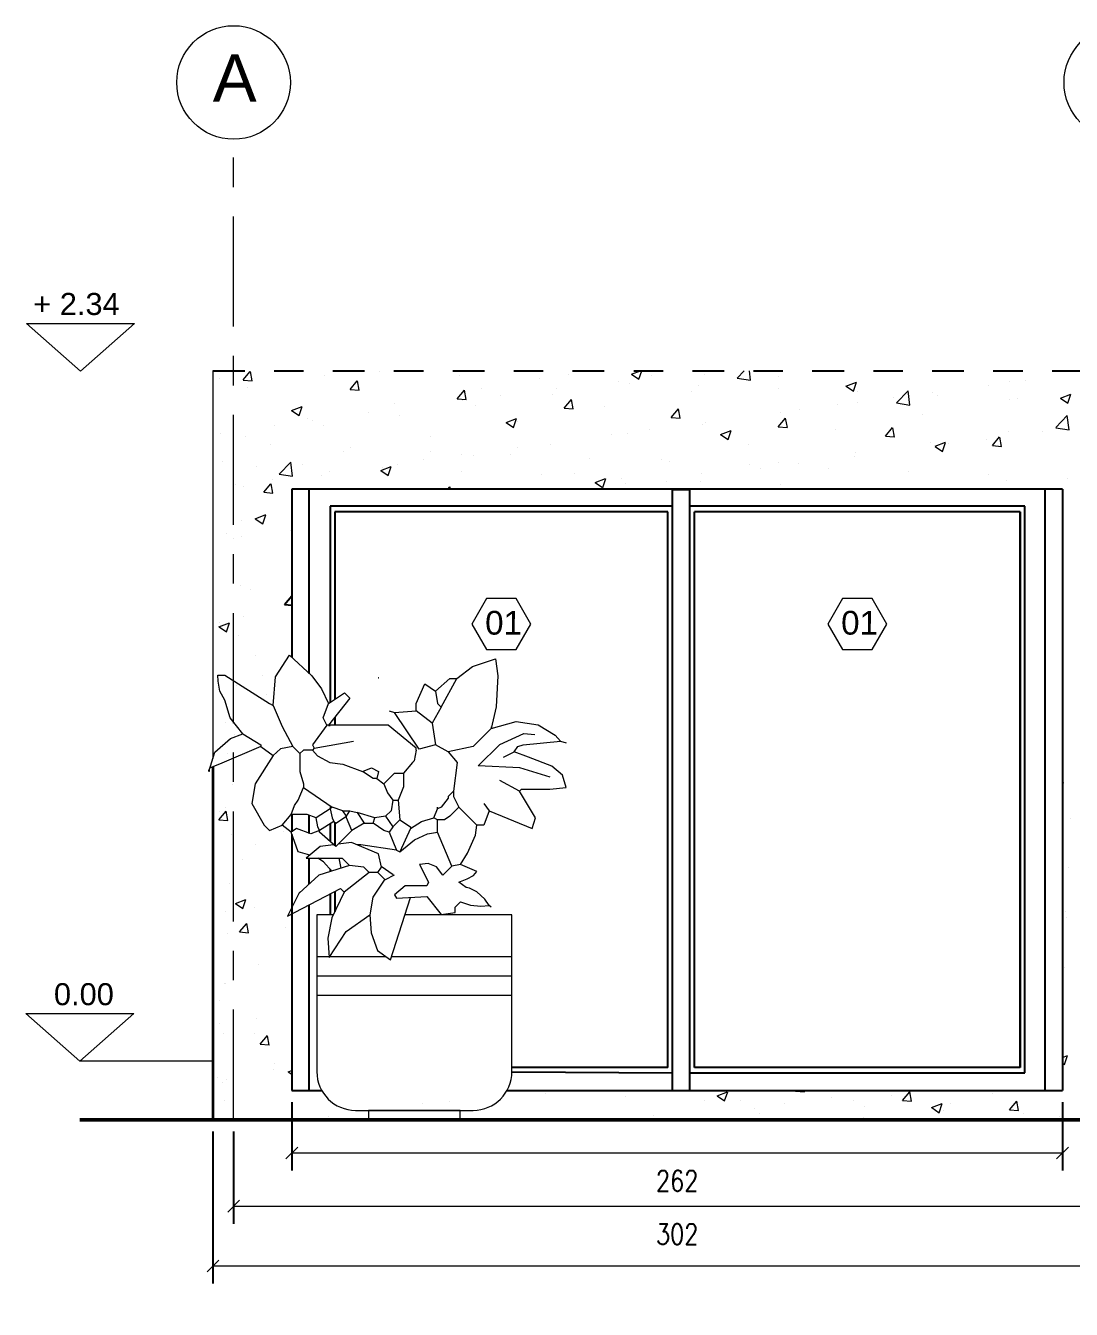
# Model space of a CAD drawing. Header units: inches. Extents: x -1721 to -596, y -6348 to -3031.
# Drawn here: x -806.337 to -802.778, y -3139.86 to -3135.49 of the extents above; entities that cross this region are included whole.
import ezdxf

# ---------------------------------------------------------------- set-up
doc = ezdxf.new("R2010")
doc.units = ezdxf.units.IN
doc.header["$MEASUREMENT"] = 0
for name, pattern in [('$0$ACAD_ISO10W100', [18, 12, -3, 0, -3]), ('$0$CENTERX2', [4, 2.5, -0.5, 0.5, -0.5]), ('$0$CENTRO2', [1.125, 0.75, -0.125, 0.125, -0.125]), ('$0$HIDDEN', [0.375, 0.25, -0.125])]:
    doc.linetypes.add(name, pattern=pattern)
for name, color, linetype, lineweight in [('$0$A-ANNO-SYMB', 3, 'Continuous', 18), ('$0$A-ANNO-TEXT', 3, 'Continuous', 18), ('$0$A-ELEV-MBE1', 1, 'Continuous', 35), ('$0$A-ELEV-PATT', 8, 'Continuous', 18), ('$0$AA - pareti sezionate', 236, 'Continuous', 50), ('$0$AA - serramenti e porte', 4, 'Continuous', 25), ('$0$AA pareti non sezionate', 2, 'Continuous', 25), ('$0$AA- arredo', 8, 'Continuous', 18), ('$0$PROIEZIONI', 145, 'Continuous', 13), ('$0$SIMBOLI FINESTRE', 3, 'Continuous', 13), ('$1$AA - linee quote', 3, 'Continuous', 13), ('$2$A-SECT-PATT', 8, 'Continuous', 18)]:
    doc.layers.add(name, color=color, linetype=linetype, lineweight=lineweight)
doc.layers.add('$0$VEGETAZIONE', color=94, linetype='Continuous')
doc.styles.add('$0$ARIAL', font='Arial.ttf')
doc.styles.add('$0$E-ARIAL', font='Arial.ttf')
doc.styles.add('$4$E-ROMANS', font='romans.shx', dxfattribs={"width": 0.8})
doc.dimstyles.new('$0$E-0100_TICK_12', dxfattribs={"dimscale": 0.001, "dimtxt": 70, "dimasz": 40, "dimexe": 60, "dimexo": 40, "dimgap": 60, "dimtad": 4, "dimdec": 0, "dimlfac": 100, "dimzin": 0, "dimdsep": 46, "dimtxsty": '$4$E-ROMANS', "dimblk": 'OBLIQUE', "dimblk1": 'OBLIQUE', "dimblk2": 'OBLIQUE', "dimcen": 60, "dimclrd": 256, "dimclre": 256, "dimclrt": 256, "dimadec": 0, "dimazin": 0, "dimtfac": 1, "dimtdec": 0, "dimtmove": 1, "dimatfit": 3, "dimldrblk": '$0$_Open90', "dimfxl": 1, "dimtfill": 1, "dimtolj": 1, "dimtzin": 0, "dimlwd": -1, "dimarcsym": 0})

# ---------------------------------------------------------------- blocks, each defined once
blk = doc.blocks.new('_Oblique')
at = {"color": 0, "linetype": 'ByBlock', "lineweight": -2}
blk.add_line((-0.5, -0.5), (0.5, 0.5), dxfattribs=at)
blk = doc.blocks.new('*D1084')
at = {"layer": '$1$AA - linee quote', "linetype": 'Continuous', "lineweight": -2, "transparency": 16777216}
for p, q in [((-805.6994, -3139.2545), (-805.6994, -3139.772)), ((-796.6294, -3139.2545), (-796.6294, -3139.772))]:
    blk.add_line(p, q, dxfattribs=at)
at = {"layer": '$1$AA - linee quote', "transparency": 16777216}
blk.add_line((-805.6994, -3139.712), (-796.6294, -3139.712), dxfattribs=at)
at = {"layer": 'DEFPOINTS', "color": 0, "linetype": 'Continuous', "transparency": 16777216}
for p in [(-805.6994, -3139.2145), (-796.6294, -3139.2145), (-796.6294, -3139.712)]:
    blk.add_point(p, dxfattribs=at)
at = {"layer": '$1$AA - linee quote', "linetype": 'Continuous', "transparency": 16777216, "xscale": 0.04, "yscale": 0.04, "zscale": 0.04, "rotation": 180}
blk.add_blockref('_Oblique', (-805.6994, -3139.712), dxfattribs=at)
at = {"layer": '$1$AA - linee quote', "linetype": 'Continuous', "transparency": 16777216, "xscale": 0.04, "yscale": 0.04, "zscale": 0.04}
blk.add_blockref('_Oblique', (-796.6294, -3139.712), dxfattribs=at)
at = {"layer": '$1$AA - linee quote', "linetype": 'Continuous', "transparency": 16777216, "insert": (-801.1644, -3139.807), "char_height": 0.07, "attachment_point": 5, "style": '$4$E-ROMANS', "bg_fill": 3, "box_fill_scale": 1.25, "bg_fill_color": 256, "bg_fill_true_color": 13158600, "bg_fill_transparency": 0}
blk.add_mtext('\\A1;907', dxfattribs=at)
blk = doc.blocks.new('$0$_Open90')
at = {"color": 0, "linetype": 'ByBlock', "lineweight": -2}
for p, q in [((-19.69, 19.69), (0, 0)), ((0, 0), (-39.37, 0)), ((0, 0), (-19.69, -19.69))]:
    blk.add_line(p, q, dxfattribs=at)
blk = doc.blocks.new('*D1100')
at = {"layer": '$1$AA - linee quote', "linetype": 'Continuous', "lineweight": -2, "transparency": 16777216}
for p, q in [((-805.431, -3139.1545), (-805.431, -3139.3873)), ((-802.8078, -3139.1545), (-802.8078, -3139.3873))]:
    blk.add_line(p, q, dxfattribs=at)
at = {"layer": '$1$AA - linee quote', "transparency": 16777216}
blk.add_line((-805.431, -3139.3273), (-802.8078, -3139.3273), dxfattribs=at)
at = {"layer": 'DEFPOINTS', "color": 0, "linetype": 'Continuous', "transparency": 16777216}
for p in [(-805.431, -3139.1145), (-802.8078, -3139.1145), (-802.8078, -3139.3273)]:
    blk.add_point(p, dxfattribs=at)
at = {"layer": '$1$AA - linee quote', "linetype": 'Continuous', "transparency": 16777216, "xscale": 0.04, "yscale": 0.04, "zscale": 0.04, "rotation": 180}
blk.add_blockref('_Oblique', (-805.431, -3139.3273), dxfattribs=at)
at = {"layer": '$1$AA - linee quote', "linetype": 'Continuous', "transparency": 16777216, "xscale": 0.04, "yscale": 0.04, "zscale": 0.04}
blk.add_blockref('_Oblique', (-802.8078, -3139.3273), dxfattribs=at)
at = {"layer": '$1$AA - linee quote', "linetype": 'Continuous', "transparency": 16777216, "insert": (-804.1194, -3139.4223), "char_height": 0.07, "attachment_point": 5, "style": '$4$E-ROMANS', "bg_fill": 3, "box_fill_scale": 1.25, "bg_fill_color": 256, "bg_fill_true_color": 13158600, "bg_fill_transparency": 0}
blk.add_mtext('\\A1;262', dxfattribs=at)
blk = doc.blocks.new('*D1101')
at = {"layer": '$1$AA - linee quote', "linetype": 'Continuous', "lineweight": -2, "transparency": 16777216}
for p, q in [((-805.6294, -3139.2545), (-805.6294, -3139.5685)), ((-802.6094, -3139.2545), (-802.6094, -3139.5685))]:
    blk.add_line(p, q, dxfattribs=at)
at = {"layer": '$1$AA - linee quote', "transparency": 16777216}
blk.add_line((-805.6294, -3139.5085), (-802.6094, -3139.5085), dxfattribs=at)
at = {"layer": 'DEFPOINTS', "color": 0, "linetype": 'Continuous', "transparency": 16777216}
for p in [(-805.6294, -3139.2145), (-802.6094, -3139.2145), (-802.6094, -3139.5085)]:
    blk.add_point(p, dxfattribs=at)
at = {"layer": '$1$AA - linee quote', "linetype": 'Continuous', "transparency": 16777216, "xscale": 0.04, "yscale": 0.04, "zscale": 0.04, "rotation": 180}
blk.add_blockref('_Oblique', (-805.6294, -3139.5085), dxfattribs=at)
at = {"layer": '$1$AA - linee quote', "linetype": 'Continuous', "transparency": 16777216, "xscale": 0.04, "yscale": 0.04, "zscale": 0.04}
blk.add_blockref('_Oblique', (-802.6094, -3139.5085), dxfattribs=at)
at = {"layer": '$1$AA - linee quote', "linetype": 'Continuous', "transparency": 16777216, "insert": (-804.1194, -3139.6035), "char_height": 0.07, "attachment_point": 5, "style": '$4$E-ROMANS', "bg_fill": 3, "box_fill_scale": 1.25, "bg_fill_color": 256, "bg_fill_true_color": 13158600, "bg_fill_transparency": 0}
blk.add_mtext('\\A1;302', dxfattribs=at)

msp = doc.modelspace()

# ---------------------------------------------------------------- linework, layer by layer
at = {"layer": '$0$A-ANNO-SYMB'}
for p, q in [((-806.1502, -3136.6658), (-806.3342, -3136.5035)), ((-806.3342, -3136.5035), (-805.9662, -3136.5035)), ((-805.9662, -3136.5035), (-806.1502, -3136.6658)), ((-806.153, -3139.0151), (-806.337, -3138.8528)), ((-806.337, -3138.8528), (-805.969, -3138.8528)), ((-805.969, -3138.8528), (-806.153, -3139.0151)), ((-805.6994, -3139.0151), (-806.153, -3139.0151)), ((-806.153, -3139.0151), (-806.153, -3139.0151)), ((-805.6994, -3139.0151), (-805.6994, -3139.0151))]:
    msp.add_line(p, q, dxfattribs=at)
at = {"layer": '$0$A-ELEV-MBE1'}
for p, q in [((-804.135, -3137.0674), (-804.0763, -3137.0674)), ((-805.6994, -3138.0125), (-805.6994, -3139.2145))]:
    msp.add_line(p, q, dxfattribs=at)
at = {"layer": '$0$A-ELEV-PATT', "linetype": 'Continuous'}
for p, q in [((-805.5971, -3136.6963), (-805.5726, -3136.6672)), ((-805.5662, -3136.6991), (-805.5721, -3136.6673)), ((-805.3183, -3136.6827), (-805.3183, -3136.6827)), ((-805.1319, -3136.668), (-805.1319, -3136.668)), ((-804.8607, -3136.6794), (-804.8607, -3136.6794)), ((-804.489, -3136.676), (-804.489, -3136.676)), ((-804.2749, -3136.6768), (-804.2446, -3136.6652)), ((-804.2748, -3136.677), (-804.2495, -3136.694)), ((-804.2494, -3136.694), (-804.2398, -3136.6652)), ((-804.2083, -3136.6818), (-804.2083, -3136.6818)), ((-804.0258, -3136.6771), (-804.0258, -3136.6771)), ((-803.9153, -3136.6902), (-803.8912, -3136.6652)), ((-803.8701, -3136.6974), (-803.8738, -3136.6652)), ((-805.6763, -3136.6923), (-805.6763, -3136.6923)), ((-805.597, -3136.6964), (-805.5666, -3136.699)), ((-805.5821, -3136.7207), (-805.5821, -3136.7207)), ((-805.2327, -3136.7282), (-805.2082, -3136.699)), ((-805.2018, -3136.731), (-805.2077, -3136.6992)), ((-804.7853, -3136.7269), (-804.7853, -3136.7269)), ((-804.5895, -3136.6909), (-804.5895, -3136.6909)), ((-804.5291, -3136.7241), (-804.5291, -3136.7241)), ((-804.3183, -3136.7023), (-804.3183, -3136.7023)), ((-804.2824, -3136.7096), (-804.2824, -3136.7096)), ((-804.0471, -3136.7138), (-804.0471, -3136.7138)), ((-803.9152, -3136.6904), (-803.87, -3136.6974)), ((-803.776, -3136.7252), (-803.776, -3136.7252)), ((-803.7748, -3136.6859), (-803.7748, -3136.6859)), ((-803.5448, -3136.7175), (-803.5093, -3136.7039)), ((-803.5447, -3136.7177), (-803.5194, -3136.7347)), ((-803.5194, -3136.7347), (-803.5091, -3136.704)), ((-803.0611, -3136.7136), (-803.0611, -3136.7136)), ((-802.9868, -3136.7017), (-802.9868, -3136.7017)), ((-802.9339, -3136.6968), (-802.9339, -3136.6968)), ((-805.2326, -3136.7283), (-805.2022, -3136.7309)), ((-804.8683, -3136.7601), (-804.8438, -3136.7309)), ((-804.8682, -3136.7601), (-804.8379, -3136.7628)), ((-804.8487, -3136.7662), (-804.8487, -3136.7662)), ((-804.8375, -3136.7629), (-804.8433, -3136.731)), ((-804.7215, -3136.7494), (-804.7215, -3136.7494)), ((-804.5432, -3136.7454), (-804.5432, -3136.7454)), ((-804.504, -3136.792), (-804.4795, -3136.7628)), ((-804.4731, -3136.7948), (-804.479, -3136.7629)), ((-804.0711, -3136.7367), (-804.0711, -3136.7367)), ((-803.5048, -3136.7367), (-803.5048, -3136.7367)), ((-803.3819, -3136.7558), (-803.3819, -3136.7558)), ((-803.3731, -3136.7743), (-803.3335, -3136.7331)), ((-803.3279, -3136.7815), (-803.3335, -3136.7332)), ((-803.2507, -3136.7398), (-803.2507, -3136.7398)), ((-803.2336, -3136.7482), (-803.2336, -3136.7482)), ((-802.9883, -3136.7619), (-802.9883, -3136.7619)), ((-802.9624, -3136.7596), (-802.9624, -3136.7596)), ((-802.8148, -3136.7582), (-802.7792, -3136.7446)), ((-802.8146, -3136.7584), (-802.7894, -3136.7754)), ((-802.7893, -3136.7754), (-802.779, -3136.7447)), ((-805.4318, -3136.8), (-805.3962, -3136.7864)), ((-805.4317, -3136.8001), (-805.4064, -3136.8172)), ((-805.4063, -3136.8172), (-805.396, -3136.7865)), ((-805.1695, -3136.8084), (-805.1695, -3136.8084)), ((-805.0816, -3136.7777), (-805.0816, -3136.7777)), ((-804.8071, -3136.7835), (-804.8071, -3136.7835)), ((-804.5039, -3136.792), (-804.4735, -3136.7947)), ((-804.3673, -3136.7876), (-804.3673, -3136.7876)), ((-804.1396, -3136.8238), (-804.1151, -3136.7947)), ((-804.1087, -3136.8266), (-804.1146, -3136.7948)), ((-803.7681, -3136.8081), (-803.7681, -3136.8081)), ((-803.7015, -3136.7979), (-803.7015, -3136.7979)), ((-803.5743, -3136.7812), (-803.5743, -3136.7812)), ((-803.5073, -3136.7723), (-803.5073, -3136.7723)), ((-803.373, -3136.7745), (-803.3278, -3136.7815)), ((-803.2845, -3136.8128), (-803.2845, -3136.8128)), ((-805.4891, -3136.8505), (-805.4891, -3136.8505)), ((-805.3778, -3136.8286), (-805.3778, -3136.8286)), ((-805.3619, -3136.8337), (-805.3619, -3136.8337)), ((-805.3245, -3136.8518), (-805.3245, -3136.8518)), ((-805.0636, -3136.816), (-805.0636, -3136.816)), ((-804.7017, -3136.8407), (-804.6662, -3136.827)), ((-804.7016, -3136.8408), (-804.6763, -3136.8579)), ((-804.6763, -3136.8579), (-804.666, -3136.8272)), ((-804.6636, -3136.8384), (-804.6636, -3136.8384)), ((-804.1395, -3136.8239), (-804.1091, -3136.8266)), ((-804.032, -3136.8462), (-804.032, -3136.8462)), ((-804.0223, -3136.8401), (-804.0223, -3136.8401)), ((-803.7752, -3136.8557), (-803.7507, -3136.8265)), ((-803.7751, -3136.8558), (-803.7448, -3136.8584)), ((-803.7444, -3136.8585), (-803.7502, -3136.8267)), ((-803.4108, -3136.8876), (-803.3864, -3136.8584)), ((-803.38, -3136.8904), (-803.3859, -3136.8586)), ((-802.8309, -3136.8584), (-802.7914, -3136.8172)), ((-802.8309, -3136.8586), (-802.7857, -3136.8656)), ((-802.7857, -3136.8655), (-802.7914, -3136.8173)), ((-805.6741, -3136.8794), (-805.6741, -3136.8794)), ((-805.5883, -3136.8899), (-805.5883, -3136.8899)), ((-804.9598, -3136.8893), (-804.9598, -3136.8893)), ((-804.3419, -3136.8822), (-804.3419, -3136.8822)), ((-804.2886, -3136.8787), (-804.2886, -3136.8787)), ((-804.2147, -3136.8655), (-804.2147, -3136.8655)), ((-803.9717, -3136.8814), (-803.9361, -3136.8677)), ((-803.9715, -3136.8815), (-803.9463, -3136.8986)), ((-803.9462, -3136.8986), (-803.9359, -3136.8679)), ((-803.5808, -3136.8636), (-803.5808, -3136.8636)), ((-803.4108, -3136.8877), (-803.3804, -3136.8903)), ((-803.0676, -3136.8972), (-803.0676, -3136.8972)), ((-803.0465, -3136.9195), (-803.022, -3136.8903)), ((-803.0156, -3136.9223), (-803.0215, -3136.8904)), ((-802.993, -3136.8708), (-802.993, -3136.8708)), ((-802.8752, -3136.8719), (-802.8752, -3136.8719)), ((-805.502, -3136.9161), (-805.502, -3136.9161)), ((-805.2561, -3136.9401), (-805.2561, -3136.9401)), ((-805.2308, -3136.9275), (-805.2308, -3136.9275)), ((-804.9596, -3136.939), (-804.9596, -3136.939)), ((-804.6627, -3136.9244), (-804.6627, -3136.9244)), ((-804.5494, -3136.9145), (-804.5494, -3136.9145)), ((-803.8771, -3136.9145), (-803.8771, -3136.9145)), ((-803.5135, -3136.9415), (-803.5135, -3136.9415)), ((-803.2569, -3136.9089), (-803.2569, -3136.9089)), ((-803.2416, -3136.9221), (-803.206, -3136.9084)), ((-803.2415, -3136.9222), (-803.2162, -3136.9392)), ((-803.2162, -3136.9392), (-803.2059, -3136.9085)), ((-803.1948, -3136.914), (-803.1948, -3136.914)), ((-803.0464, -3136.9195), (-803.016, -3136.9222)), ((-805.666, -3136.9729), (-805.666, -3136.9729)), ((-805.4744, -3137.0169), (-805.4348, -3136.9757)), ((-805.4292, -3137.0241), (-805.4348, -3136.9758)), ((-805.3949, -3136.9843), (-805.3949, -3136.9843)), ((-805.0698, -3136.9851), (-805.0698, -3136.9851)), ((-804.9823, -3136.9665), (-804.9823, -3136.9665)), ((-804.8551, -3136.9498), (-804.8551, -3136.9498)), ((-804.8132, -3136.9526), (-804.8132, -3136.9526)), ((-804.6884, -3136.9505), (-804.6884, -3136.9505)), ((-804.4172, -3136.9619), (-804.4172, -3136.9619)), ((-804.1733, -3136.9653), (-804.1733, -3136.9653)), ((-804.1461, -3136.9734), (-804.1461, -3136.9734)), ((-803.8749, -3136.9848), (-803.8749, -3136.9848)), ((-803.7743, -3136.9772), (-803.7743, -3136.9772)), ((-803.708, -3136.9815), (-803.708, -3136.9815)), ((-803.5156, -3136.9562), (-803.5156, -3136.9562)), ((-805.5524, -3136.991), (-805.5524, -3136.991)), ((-805.4743, -3137.0171), (-805.4291, -3137.0241)), ((-805.3306, -3137.0209), (-805.3306, -3137.0209)), ((-805.3031, -3137.0088), (-805.3031, -3137.0088)), ((-805.1286, -3137.0045), (-805.093, -3136.9909)), ((-805.1284, -3137.0047), (-805.1032, -3137.0217)), ((-805.1237, -3136.9958), (-805.1237, -3136.9958)), ((-805.1031, -3137.0217), (-805.0928, -3136.991)), ((-804.8525, -3137.0072), (-804.8525, -3137.0072)), ((-804.3985, -3137.0452), (-804.3629, -3137.0316)), ((-804.373, -3137.0624), (-804.3627, -3137.0317)), ((-804.3101, -3137.0301), (-804.3101, -3137.0301)), ((-804.0381, -3137.0153), (-804.0381, -3137.0153)), ((-803.8352, -3136.9983), (-803.8352, -3136.9983)), ((-803.6037, -3136.9963), (-803.6037, -3136.9963)), ((-803.3325, -3137.0077), (-803.3325, -3137.0077)), ((-803.0613, -3137.0192), (-803.0613, -3137.0192)), ((-802.7902, -3137.0307), (-802.7902, -3137.0307)), ((-805.6227, -3137.0508), (-805.6227, -3137.0508)), ((-805.5945, -3137.059), (-805.5945, -3137.059)), ((-805.5266, -3137.0785), (-805.5021, -3137.0493)), ((-805.4957, -3137.0812), (-805.5016, -3137.0494)), ((-805.4955, -3137.0341), (-805.4955, -3137.0341)), ((-804.9, -3137.0674), (-804.8927, -3137.0598)), ((-804.8918, -3137.0674), (-804.8926, -3137.0599)), ((-804.7658, -3137.067), (-804.7658, -3137.067)), ((-804.3984, -3137.0454), (-804.3731, -3137.0624)), ((-804.3484, -3137.0658), (-804.3484, -3137.0658)), ((-804.2947, -3137.0478), (-804.2947, -3137.0478)), ((-804.156, -3137.0405), (-804.156, -3137.0405)), ((-804.039, -3137.0416), (-804.039, -3137.0416)), ((-803.7678, -3137.0531), (-803.7678, -3137.0531)), ((-803.4966, -3137.0645), (-803.4966, -3137.0645)), ((-803.0093, -3137.065), (-803.0093, -3137.065)), ((-802.9992, -3137.04), (-802.9992, -3137.04)), ((-805.5265, -3137.0785), (-805.4961, -3137.0812)), ((-805.5554, -3137.1684), (-805.5198, -3137.1547)), ((-805.5299, -3137.1856), (-805.5196, -3137.1549)), ((-805.603, -3137.1743), (-805.603, -3137.1743)), ((-805.5553, -3137.1685), (-805.53, -3137.1856)), ((-805.6546, -3137.2196), (-805.6546, -3137.2196)), ((-805.6292, -3137.2344), (-805.6292, -3137.2344)), ((-805.6007, -3137.2281), (-805.6007, -3137.2281)), ((-805.4368, -3137.2091), (-805.4368, -3137.2091)), ((-805.6069, -3137.3972), (-805.6069, -3137.3972)), ((-805.5704, -3137.4095), (-805.5704, -3137.4095)), ((-805.5949, -3137.5021), (-805.5949, -3137.5021)), ((-805.679, -3137.5368), (-805.6434, -3137.5231)), ((-805.6789, -3137.5369), (-805.6536, -3137.5539)), ((-805.6756, -3137.5227), (-805.6756, -3137.5227)), ((-805.6535, -3137.5539), (-805.6432, -3137.5232)), ((-805.613, -3137.5663), (-805.613, -3137.5663)), ((-805.5539, -3137.6342), (-805.5539, -3137.6342)), ((-805.6192, -3137.7354), (-805.6192, -3137.7354)), ((-805.6254, -3137.9045), (-805.6254, -3137.9045)), ((-805.6308, -3137.9632), (-805.6308, -3137.9632)), ((-805.6316, -3138.0736), (-805.6316, -3138.0736)), ((-802.8042, -3138.0686), (-802.8078, -3138.0492)), ((-802.8078, -3138.0683), (-802.8046, -3138.0685)), ((-805.6795, -3138.1929), (-805.655, -3138.1637)), ((-805.6771, -3138.166), (-805.6771, -3138.166)), ((-805.657, -3138.1519), (-805.657, -3138.1519)), ((-805.6486, -3138.1957), (-805.6545, -3138.1639)), ((-805.6794, -3138.193), (-805.649, -3138.1956)), ((-802.7816, -3138.188), (-802.7816, -3138.188)), ((-805.6377, -3138.2427), (-805.6377, -3138.2427)), ((-805.5554, -3138.2775), (-805.5554, -3138.2775)), ((-805.5982, -3138.327), (-805.5982, -3138.327)), ((-802.7878, -3138.3571), (-802.7878, -3138.3571)), ((-805.6439, -3138.4118), (-805.6439, -3138.4118)), ((-805.623, -3138.478), (-805.5874, -3138.4644)), ((-805.5975, -3138.4952), (-805.5872, -3138.4645)), ((-805.6576, -3138.5062), (-805.6576, -3138.5062)), ((-805.6228, -3138.4782), (-805.5976, -3138.4952)), ((-805.5596, -3138.4924), (-805.5596, -3138.4924)), ((-802.7971, -3138.5065), (-802.7971, -3138.5065)), ((-805.609, -3138.575), (-805.5845, -3138.5458)), ((-805.5782, -3138.5778), (-805.584, -3138.546)), ((-805.4525, -3138.5607), (-805.4525, -3138.5607)), ((-802.794, -3138.5262), (-802.794, -3138.5262)), ((-805.6501, -3138.581), (-805.6501, -3138.581)), ((-805.6089, -3138.5751), (-805.5785, -3138.5777)), ((-805.5447, -3138.6855), (-805.5447, -3138.6855)), ((-802.8001, -3138.6953), (-802.8001, -3138.6953)), ((-805.6606, -3138.7506), (-805.6606, -3138.7506)), ((-805.6563, -3138.7501), (-805.6563, -3138.7501)), ((-805.6786, -3138.8093), (-805.6786, -3138.8093)), ((-802.8063, -3138.8644), (-802.8063, -3138.8644)), ((-805.6783, -3138.8858), (-805.6783, -3138.8858)), ((-805.5511, -3138.8691), (-805.5511, -3138.8691)), ((-805.6624, -3138.9192), (-805.6624, -3138.9192)), ((-805.5569, -3138.9208), (-805.5569, -3138.9208)), ((-805.5385, -3138.9571), (-805.514, -3138.928)), ((-805.5077, -3138.9599), (-805.5135, -3138.9281)), ((-805.5384, -3138.9572), (-805.5081, -3138.9598)), ((-802.8078, -3139.002), (-802.7908, -3138.9955)), ((-802.8009, -3139.0263), (-802.7906, -3138.9956)), ((-805.4884, -3139.0217), (-805.4884, -3139.0217)), ((-802.8078, -3139.0217), (-802.8009, -3139.0263)), ((-805.6848, -3139.0694), (-805.6848, -3139.0694)), ((-805.6525, -3139.0785), (-805.6525, -3139.0785)), ((-805.4924, -3139.0441), (-805.4924, -3139.0441)), ((-805.4433, -3139.051), (-805.431, -3139.0462)), ((-805.4432, -3139.0511), (-805.431, -3139.0593)), ((-805.6686, -3139.0883), (-805.6686, -3139.0883)), ((-804.5677, -3139.1243), (-804.5677, -3139.1243)), ((-803.9832, -3139.1323), (-803.9476, -3139.1187)), ((-803.9578, -3139.1495), (-803.9475, -3139.1188)), ((-803.7167, -3139.1165), (-803.715, -3139.1145)), ((-803.7166, -3139.1166), (-803.6862, -3139.1192)), ((-803.6858, -3139.1193), (-803.6867, -3139.1145)), ((-803.3523, -3139.1484), (-803.3278, -3139.1192)), ((-803.3215, -3139.1512), (-803.3273, -3139.1194)), ((-803.0478, -3139.1248), (-803.0478, -3139.1248)), ((-805.6591, -3139.1494), (-805.6591, -3139.1494)), ((-804.2966, -3139.1358), (-804.2966, -3139.1358)), ((-804.0254, -3139.1472), (-804.0254, -3139.1472)), ((-803.9831, -3139.1325), (-803.9578, -3139.1495)), ((-803.9025, -3139.1474), (-803.9025, -3139.1474)), ((-803.7542, -3139.1587), (-803.7542, -3139.1587)), ((-803.5938, -3139.1399), (-803.5938, -3139.1399)), ((-803.5176, -3139.1497), (-803.5176, -3139.1497)), ((-803.483, -3139.1701), (-803.483, -3139.1701)), ((-803.3905, -3139.1329), (-803.3905, -3139.1329)), ((-803.3522, -3139.1485), (-803.3219, -3139.1511)), ((-803.2532, -3139.173), (-803.2176, -3139.1594)), ((-803.253, -3139.1731), (-803.2278, -3139.1902)), ((-803.2277, -3139.1902), (-803.2174, -3139.1595)), ((-803.1883, -3139.1573), (-803.1883, -3139.1573)), ((-802.9879, -3139.1803), (-802.9634, -3139.1511)), ((-802.9571, -3139.1831), (-802.963, -3139.1513)), ((-805.3052, -3139.2022), (-805.3052, -3139.2022)), ((-804.1988, -3139.1983), (-804.1988, -3139.1983)), ((-804.1184, -3139.2137), (-804.1184, -3139.2137)), ((-803.8546, -3139.1757), (-803.8546, -3139.1757)), ((-803.8385, -3139.1919), (-803.8385, -3139.1919)), ((-803.4845, -3139.2081), (-803.4845, -3139.2081)), ((-803.2118, -3139.1816), (-803.2118, -3139.1816)), ((-802.9878, -3139.1803), (-802.9575, -3139.183)), ((-802.9407, -3139.193), (-802.9407, -3139.193)), ((-802.8187, -3139.2026), (-802.8187, -3139.2026))]:
    msp.add_line(p, q, dxfattribs=at)
at = {"layer": '$0$AA - pareti sezionate'}
for p, q in [((-793.467, -3139.2145), (-806.153, -3139.2145)), ((-805.6994, -3139.2145), (-802.6748, -3139.2145))]:
    msp.add_line(p, q, dxfattribs=at)
at = {"layer": '$0$AA - serramenti e porte', "linetype": 'Continuous'}
for p, q in [((-804.5813, -3137.0187), (-804.5813, -3137.0187)), ((-804.4696, -3137.0162), (-804.4696, -3137.0162)), ((-805.4561, -3137.4606), (-805.4316, -3137.4314)), ((-805.456, -3137.4606), (-805.431, -3137.4628)), ((-805.431, -3137.4319), (-805.4311, -3137.4315))]:
    msp.add_line(p, q, dxfattribs=at)
at = {"layer": '$0$AA - serramenti e porte'}
for p, q in [((-804.135, -3137.0674), (-805.431, -3137.0674)), ((-805.431, -3137.0674), (-805.431, -3137.6404)), ((-805.3723, -3137.6951), (-805.3723, -3137.0674)), ((-804.135, -3139.1145), (-804.135, -3137.0674)), ((-804.0763, -3139.1145), (-804.0763, -3137.0674)), ((-802.8078, -3137.0674), (-804.0763, -3137.0674)), ((-802.8665, -3139.1145), (-802.8665, -3137.0674)), ((-802.8078, -3137.0674), (-802.8078, -3139.1145)), ((-805.3008, -3137.1263), (-805.3008, -3137.7943)), ((-804.1513, -3137.1454), (-805.2845, -3137.1454)), ((-805.2845, -3137.1454), (-805.2845, -3137.7835)), ((-804.1513, -3139.0365), (-804.1513, -3137.1454)), ((-804.0599, -3139.0365), (-804.0599, -3137.1454)), ((-802.9524, -3137.1454), (-804.0599, -3137.1454)), ((-802.9524, -3139.0365), (-802.9524, -3137.1454)), ((-802.9524, -3137.1454), (-802.9524, -3139.0365)), ((-802.9361, -3139.0543), (-802.9361, -3137.1263)), ((-805.2845, -3137.8438), (-805.2845, -3137.8708)), ((-805.431, -3138.1747), (-805.431, -3138.2337)), ((-805.3723, -3138.2395), (-805.3723, -3138.1774)), ((-805.3008, -3138.2071), (-805.3008, -3138.2672)), ((-805.2845, -3138.2025), (-805.2845, -3138.2818)), ((-805.431, -3138.243), (-805.431, -3139.1145)), ((-805.3723, -3138.316), (-805.3723, -3138.3134)), ((-805.3723, -3138.4119), (-805.3723, -3138.3243)), ((-805.3008, -3138.3616), (-805.3008, -3138.3697)), ((-805.3008, -3138.446), (-805.3008, -3138.5173)), ((-805.2845, -3138.4375), (-805.2845, -3138.5049)), ((-805.3723, -3139.1145), (-805.3723, -3138.4832)), ((-804.682, -3139.0506), (-804.135, -3139.0543)), ((-804.0763, -3139.0543), (-802.9361, -3139.0543)), ((-805.431, -3139.1145), (-805.3292, -3139.1145)), ((-804.6986, -3139.1145), (-802.8078, -3139.1145))]:
    msp.add_line(p, q, dxfattribs=at)
at = {"layer": '$0$AA - serramenti e porte', "linetype": '$0$HIDDEN', "ltscale": 100}
for p, q in [((-804.135, -3137.1263), (-805.3008, -3137.1263)), ((-802.9361, -3137.1263), (-804.0763, -3137.1263)), ((-804.1513, -3139.0365), (-804.682, -3139.0365)), ((-802.9524, -3139.0365), (-804.0599, -3139.0365))]:
    msp.add_line(p, q, dxfattribs=at)
at = {"layer": '$0$AA pareti non sezionate', "linetype": '$0$ACAD_ISO10W100', "ltscale": 0.009}
msp.add_line((-805.6994, -3136.6652), (-793.542, -3136.6652), dxfattribs=at)
at = {"layer": '$0$AA- arredo'}
for p, q in [((-805.4862, -3137.7063), (-805.4387, -3137.6332)), ((-805.4387, -3137.6332), (-805.3634, -3137.7034)), ((-804.8163, -3137.6712), (-804.7382, -3137.6449)), ((-804.7382, -3137.6449), (-804.7298, -3137.7034)), ((-804.8694, -3137.7122), (-804.8163, -3137.6712)), ((-805.6815, -3137.721), (-805.683, -3137.7007)), ((-805.683, -3137.7007), (-805.6586, -3137.7007)), ((-805.6759, -3137.756), (-805.6815, -3137.721)), ((-805.6586, -3137.7007), (-805.5067, -3137.7979)), ((-805.4946, -3137.804), (-805.4862, -3137.7063)), ((-805.3634, -3137.7034), (-805.3299, -3137.7473)), ((-805.0083, -3137.7979), (-804.978, -3137.731)), ((-804.978, -3137.731), (-804.9415, -3137.7554)), ((-804.9415, -3137.7554), (-804.8929, -3137.7128)), ((-804.9233, -3137.8101), (-804.8694, -3137.7122)), ((-804.8929, -3137.7128), (-804.8686, -3137.7128)), ((-804.7298, -3137.7034), (-804.7354, -3137.8087)), ((-805.6587, -3137.7857), (-805.6759, -3137.756)), ((-805.3299, -3137.7473), (-805.3061, -3137.7979)), ((-805.3061, -3137.7979), (-805.2514, -3137.7614)), ((-805.2514, -3137.7614), (-805.2332, -3137.7797)), ((-804.9415, -3137.7554), (-804.9354, -3137.7979)), ((-805.6404, -3137.8465), (-805.6587, -3137.7857)), ((-805.5067, -3137.7979), (-805.4946, -3137.804)), ((-805.4946, -3137.804), (-805.4638, -3137.8759)), ((-805.3244, -3137.8465), (-805.3061, -3137.7979)), ((-805.2332, -3137.7797), (-805.3061, -3137.8708)), ((-805.0083, -3137.8222), (-805.0083, -3137.7979)), ((-804.9233, -3137.8101), (-804.9536, -3137.8648)), ((-804.9354, -3137.7979), (-804.9233, -3137.8101)), ((-804.7354, -3137.8087), (-804.7531, -3137.883)), ((-805.5979, -3137.9012), (-805.6404, -3137.8465)), ((-805.3122, -3137.8708), (-805.3244, -3137.8465)), ((-805.0995, -3137.8222), (-805.0813, -3137.8283)), ((-805.0813, -3137.8283), (-805.0083, -3137.8222)), ((-804.998, -3137.9531), (-805.0813, -3137.8283)), ((-804.9536, -3137.8648), (-805.0083, -3137.8222)), ((-804.7531, -3137.883), (-804.668, -3137.8587)), ((-804.668, -3137.8587), (-804.5931, -3137.8701)), ((-805.6397, -3137.9169), (-805.5979, -3137.9012)), ((-805.5979, -3137.9012), (-805.5371, -3137.9377)), ((-805.4638, -3137.8759), (-805.4277, -3137.9438)), ((-805.3122, -3137.8708), (-805.3608, -3137.9377)), ((-805.3061, -3137.8708), (-805.3122, -3137.8708)), ((-805.1032, -3137.8708), (-805.3001, -3137.8708)), ((-805.0083, -3137.9498), (-805.1032, -3137.8708)), ((-804.9536, -3137.8648), (-804.9415, -3137.9377)), ((-804.7531, -3137.883), (-804.8139, -3137.9438)), ((-804.7531, -3137.8769), (-804.7531, -3137.883)), ((-804.7234, -3137.9366), (-804.6417, -3137.899)), ((-804.6417, -3137.899), (-804.6034, -3137.9029)), ((-804.5931, -3137.8701), (-804.5345, -3137.9052)), ((-804.5345, -3137.9052), (-804.516, -3137.9255)), ((-805.6927, -3137.9636), (-805.6397, -3137.9169)), ((-805.5371, -3137.9438), (-805.6769, -3138.0045)), ((-805.5371, -3137.9377), (-805.5371, -3137.9438)), ((-805.5371, -3137.9438), (-805.4946, -3137.9742)), ((-805.4277, -3137.9438), (-805.4694, -3137.9519)), ((-805.4034, -3137.9681), (-805.4277, -3137.9438)), ((-805.3608, -3137.9377), (-805.3548, -3137.9498)), ((-805.3548, -3137.9498), (-805.3608, -3137.9559)), ((-805.3548, -3137.9498), (-805.2211, -3137.9255)), ((-805.0083, -3137.9559), (-805.0083, -3137.9498)), ((-804.9415, -3137.9377), (-804.998, -3137.9531)), ((-804.8989, -3137.962), (-804.9415, -3137.9377)), ((-804.8139, -3137.9438), (-804.8989, -3137.962)), ((-804.7963, -3138.0091), (-804.7234, -3137.9366)), ((-804.6741, -3137.962), (-804.6619, -3137.9438)), ((-804.6619, -3137.9438), (-804.6437, -3137.9377)), ((-804.6437, -3137.9377), (-804.516, -3137.9255)), ((-804.516, -3137.9255), (-804.4978, -3137.9316)), ((-805.7134, -3138.0289), (-805.6927, -3137.9636)), ((-805.4946, -3137.9742), (-805.5553, -3138.0714)), ((-805.4694, -3137.9519), (-805.4946, -3137.9742)), ((-805.3912, -3137.9559), (-805.4034, -3137.9681)), ((-805.4034, -3137.9681), (-805.4034, -3138.0289)), ((-805.3608, -3137.9559), (-805.3912, -3137.9559)), ((-805.3608, -3137.9559), (-805.3438, -3137.9753)), ((-805.3438, -3137.9753), (-805.302, -3137.9987)), ((-805.0144, -3137.9924), (-805.0205, -3137.9985)), ((-805.0083, -3137.9559), (-805.0144, -3137.9924)), ((-804.8989, -3137.962), (-804.8686, -3137.9985)), ((-804.7105, -3137.9802), (-804.6741, -3137.962)), ((-804.6254, -3137.9802), (-804.6741, -3137.962)), ((-804.5464, -3138.0106), (-804.6254, -3137.9802)), ((-805.6769, -3138.0045), (-805.7093, -3138.0161)), ((-805.4034, -3138.0289), (-805.3912, -3138.0714)), ((-805.302, -3137.9987), (-805.2575, -3138.0045)), ((-805.2575, -3138.0045), (-805.1907, -3138.0289)), ((-805.1907, -3138.0289), (-805.1603, -3138.0167)), ((-805.1542, -3138.0532), (-805.1907, -3138.0289)), ((-805.1603, -3138.0167), (-805.136, -3138.0289)), ((-805.136, -3138.0289), (-805.142, -3138.0532)), ((-805.1177, -3138.0714), (-805.0813, -3138.0349)), ((-805.0813, -3138.0349), (-805.0509, -3138.0349)), ((-805.0205, -3137.9985), (-805.0509, -3138.0349)), ((-805.0509, -3138.0349), (-805.0508, -3138.0806)), ((-804.8686, -3137.9985), (-804.8807, -3138.0957)), ((-804.6553, -3138.0169), (-804.7963, -3138.0091)), ((-804.5515, -3138.048), (-804.6553, -3138.0169)), ((-804.51, -3138.041), (-804.5464, -3138.0106)), ((-805.5553, -3138.0714), (-805.5675, -3138.1383)), ((-805.3912, -3138.0714), (-805.3912, -3138.0836)), ((-805.142, -3138.0532), (-805.1542, -3138.0532)), ((-805.142, -3138.0532), (-805.1177, -3138.0714)), ((-805.1177, -3138.0714), (-805.1056, -3138.1018)), ((-805.0508, -3138.0806), (-805.0691, -3138.1261)), ((-804.6558, -3138.0957), (-804.7227, -3138.0592)), ((-804.4978, -3138.0836), (-804.51, -3138.041)), ((-805.4095, -3138.1261), (-805.3912, -3138.0836)), ((-805.3912, -3138.0836), (-805.294, -3138.1504)), ((-805.1056, -3138.1018), (-805.0874, -3138.1261)), ((-804.8989, -3138.12), (-804.9233, -3138.1504)), ((-804.8807, -3138.0957), (-804.8989, -3138.1139)), ((-804.8989, -3138.1139), (-804.8989, -3138.12)), ((-804.8807, -3138.0957), (-804.8807, -3138.1139)), ((-804.8807, -3138.1139), (-804.8625, -3138.1504)), ((-804.6558, -3138.0957), (-804.6498, -3138.0896)), ((-804.6011, -3138.1869), (-804.6558, -3138.0957)), ((-804.6498, -3138.0896), (-804.5525, -3138.0896)), ((-804.5525, -3138.0896), (-804.4978, -3138.0836)), ((-805.5675, -3138.1383), (-805.5249, -3138.2112)), ((-805.4338, -3138.1747), (-805.4216, -3138.1443)), ((-805.4216, -3138.1443), (-805.4095, -3138.1261)), ((-805.3001, -3138.1565), (-805.3487, -3138.1869)), ((-805.3008, -3138.1457), (-805.3008, -3138.157)), ((-805.294, -3138.1504), (-805.3001, -3138.1565)), ((-805.3001, -3138.1565), (-805.294, -3138.1869)), ((-805.2575, -3138.1626), (-805.294, -3138.1504)), ((-805.2575, -3138.1626), (-805.2332, -3138.1626)), ((-805.2454, -3138.1808), (-805.2575, -3138.1626)), ((-805.2454, -3138.1808), (-805.2332, -3138.1626)), ((-805.2332, -3138.1626), (-805.2089, -3138.1686)), ((-805.2089, -3138.1686), (-805.1846, -3138.2051)), ((-805.1481, -3138.1869), (-805.2089, -3138.1686)), ((-805.0934, -3138.1626), (-805.1117, -3138.1808)), ((-805.0874, -3138.1261), (-805.0934, -3138.1626)), ((-805.0874, -3138.1261), (-805.0691, -3138.1261)), ((-805.0691, -3138.1261), (-805.063, -3138.193)), ((-804.9476, -3138.1869), (-804.9354, -3138.1565)), ((-804.9233, -3138.1504), (-804.9354, -3138.1565)), ((-804.9354, -3138.1565), (-804.9354, -3138.1504)), ((-804.8625, -3138.1504), (-804.8929, -3138.1808)), ((-804.8017, -3138.2112), (-804.8625, -3138.1504)), ((-804.7774, -3138.1383), (-804.7592, -3138.1626)), ((-804.7592, -3138.1626), (-804.7774, -3138.2112)), ((-804.7592, -3138.1626), (-804.6133, -3138.2233)), ((-805.5249, -3138.2112), (-805.5067, -3138.2294)), ((-805.5067, -3138.2294), (-805.4642, -3138.2112)), ((-805.4642, -3138.2112), (-805.4338, -3138.1747)), ((-805.4338, -3138.2355), (-805.4642, -3138.2112)), ((-805.3791, -3138.1747), (-805.4338, -3138.1747)), ((-805.3487, -3138.1869), (-805.3791, -3138.1747)), ((-805.3426, -3138.2173), (-805.3487, -3138.1869)), ((-805.2879, -3138.199), (-805.3365, -3138.2294)), ((-805.294, -3138.1869), (-805.2879, -3138.199)), ((-805.2879, -3138.199), (-805.2818, -3138.2051)), ((-805.2818, -3138.2051), (-805.2454, -3138.1808)), ((-805.2454, -3138.1869), (-805.2454, -3138.1808)), ((-805.2271, -3138.2294), (-805.2454, -3138.1869)), ((-805.1846, -3138.2051), (-805.2271, -3138.2294)), ((-805.1846, -3138.2051), (-805.1542, -3138.2051)), ((-805.1542, -3138.2051), (-805.1481, -3138.1869)), ((-805.1177, -3138.2294), (-805.1542, -3138.2051)), ((-805.1117, -3138.1808), (-805.1481, -3138.1869)), ((-805.1117, -3138.1808), (-805.0874, -3138.2173)), ((-805.0874, -3138.2173), (-805.063, -3138.193)), ((-805.063, -3138.193), (-805.0266, -3138.2173)), ((-805.0266, -3138.2233), (-804.9901, -3138.199)), ((-804.9901, -3138.199), (-804.9476, -3138.1869)), ((-804.9354, -3138.193), (-804.9476, -3138.1869)), ((-804.9354, -3138.2355), (-804.9354, -3138.193)), ((-804.9111, -3138.193), (-804.9354, -3138.193)), ((-804.8929, -3138.1808), (-804.9111, -3138.193)), ((-804.8063, -3138.2461), (-804.8017, -3138.2112)), ((-804.7774, -3138.2112), (-804.8017, -3138.2112)), ((-804.6133, -3138.2233), (-804.6011, -3138.1869)), ((-805.4155, -3138.2233), (-805.4338, -3138.2355)), ((-805.4095, -3138.3024), (-805.4338, -3138.2355)), ((-805.3669, -3138.2416), (-805.4155, -3138.2233)), ((-805.3365, -3138.2294), (-805.3669, -3138.2416)), ((-805.3365, -3138.2294), (-805.3426, -3138.2173)), ((-805.3365, -3138.2355), (-805.3365, -3138.2294)), ((-805.2818, -3138.2841), (-805.3365, -3138.2355)), ((-805.2271, -3138.2294), (-805.2818, -3138.2841)), ((-805.0995, -3138.2355), (-805.1177, -3138.2294)), ((-805.0874, -3138.2173), (-805.0995, -3138.2355)), ((-805.0995, -3138.2355), (-805.0752, -3138.2963)), ((-805.0266, -3138.2233), (-805.063, -3138.3024)), ((-805.0266, -3138.2173), (-805.0266, -3138.2233)), ((-805.0139, -3138.2613), (-804.9693, -3138.2414)), ((-804.9693, -3138.2414), (-804.9354, -3138.2355)), ((-804.8868, -3138.351), (-804.9354, -3138.2355)), ((-804.8331, -3138.3069), (-804.8063, -3138.2461)), ((-805.335, -3138.2841), (-805.3819, -3138.3243)), ((-805.2887, -3138.278), (-805.335, -3138.2841)), ((-805.2281, -3138.2701), (-805.2738, -3138.276)), ((-805.1358, -3138.3087), (-805.2281, -3138.2701)), ((-805.1967, -3138.278), (-805.2071, -3138.2789)), ((-805.0752, -3138.2963), (-805.1967, -3138.278)), ((-805.0752, -3138.2963), (-805.063, -3138.3024)), ((-805.063, -3138.3024), (-805.0139, -3138.2613)), ((-805.37, -3138.314), (-805.4095, -3138.3024)), ((-805.3821, -3138.3243), (-805.2593, -3138.3243)), ((-805.3229, -3138.3369), (-805.3423, -3138.3243)), ((-805.2952, -3138.3679), (-805.3229, -3138.3369)), ((-805.2714, -3138.3243), (-805.2646, -3138.3581)), ((-805.2593, -3138.3243), (-805.235, -3138.3486)), ((-805.1256, -3138.3547), (-805.1358, -3138.3087)), ((-805.1358, -3138.3087), (-805.1358, -3138.3087)), ((-804.9671, -3138.342), (-804.9962, -3138.3449)), ((-804.9391, -3138.3537), (-804.9671, -3138.342)), ((-804.8564, -3138.3449), (-804.8331, -3138.3069)), ((-805.3395, -3138.382), (-805.4063, -3138.4427)), ((-805.235, -3138.3486), (-805.3395, -3138.382)), ((-805.1682, -3138.3729), (-805.2533, -3138.4397)), ((-805.1864, -3138.3547), (-805.235, -3138.3486)), ((-805.1682, -3138.3729), (-805.1864, -3138.3547)), ((-805.1378, -3138.3729), (-805.1682, -3138.3729)), ((-805.1378, -3138.3729), (-805.1256, -3138.3547)), ((-805.1135, -3138.3972), (-805.1378, -3138.3729)), ((-805.0866, -3138.3806), (-805.1268, -3138.3526)), ((-805.0826, -3138.3817), (-805.1135, -3138.3972)), ((-804.9962, -3138.3449), (-804.9658, -3138.4057)), ((-804.9172, -3138.3814), (-804.9391, -3138.3537)), ((-804.8868, -3138.351), (-804.9172, -3138.3814)), ((-804.8564, -3138.3449), (-804.8868, -3138.351)), ((-804.8017, -3138.3692), (-804.8564, -3138.3449)), ((-804.8342, -3138.3946), (-804.813, -3138.3829)), ((-804.813, -3138.3829), (-804.8017, -3138.3692)), ((-805.4461, -3138.5215), (-805.2654, -3138.4276)), ((-805.2654, -3138.4276), (-805.2533, -3138.4397)), ((-805.1145, -3138.3959), (-805.1558, -3138.4567)), ((-805.0448, -3138.4178), (-805.0813, -3138.4482)), ((-804.9719, -3138.4178), (-805.0448, -3138.4178)), ((-804.9658, -3138.4057), (-804.9719, -3138.4178)), ((-804.8625, -3138.4057), (-804.8342, -3138.3946)), ((-804.8382, -3138.4239), (-804.8625, -3138.4057)), ((-804.8264, -3138.4262), (-804.8382, -3138.4239)), ((-804.8018, -3138.439), (-804.8264, -3138.4262)), ((-805.4052, -3138.4397), (-805.4461, -3138.5215)), ((-805.2533, -3138.4397), (-805.2949, -3138.5267)), ((-805.1558, -3138.4567), (-805.1658, -3138.5173)), ((-805.0947, -3138.6697), (-805.0272, -3138.4575)), ((-805.0813, -3138.4482), (-805.0752, -3138.4604)), ((-805.0752, -3138.4604), (-804.9719, -3138.4543)), ((-804.9719, -3138.4543), (-804.9233, -3138.5151)), ((-804.8746, -3138.4908), (-804.8564, -3138.4725)), ((-804.8564, -3138.4725), (-804.823, -3138.4835)), ((-804.7739, -3138.4636), (-804.8018, -3138.439)), ((-804.7591, -3138.4847), (-804.7739, -3138.4636)), ((-805.2459, -3138.5733), (-805.1658, -3138.5173)), ((-805.1658, -3138.5173), (-805.1613, -3138.578)), ((-804.9233, -3138.5151), (-804.8746, -3138.509)), ((-804.8746, -3138.509), (-804.8746, -3138.4908)), ((-804.823, -3138.4835), (-804.7873, -3138.487)), ((-804.7873, -3138.487), (-804.7591, -3138.4847)), ((-804.7531, -3138.4908), (-804.7591, -3138.4847)), ((-805.2949, -3138.5267), (-805.3083, -3138.5967)), ((-805.3083, -3138.5967), (-805.3038, -3138.662)), ((-805.3038, -3138.662), (-805.2459, -3138.5733)), ((-805.1613, -3138.578), (-805.1391, -3138.6386)), ((-805.1391, -3138.6386), (-805.0947, -3138.6697)), ((-805.3458, -3138.6588), (-805.3041, -3138.6588)), ((-805.3017, -3138.6588), (-805.1103, -3138.6588)), ((-805.0912, -3138.6588), (-804.682, -3138.6588)), ((-805.3458, -3138.7244), (-804.682, -3138.7244)), ((-805.3458, -3138.7899), (-804.682, -3138.7899))]:
    msp.add_line(p, q, dxfattribs=at)
at = {"layer": '$0$AA- arredo', "linetype": 'Continuous'}
for p, q in [((-805.5318, -3137.7036), (-805.5318, -3137.7036)), ((-805.5169, -3137.768), (-805.5169, -3137.768)), ((-805.6561, -3137.8629), (-805.6561, -3137.8629)), ((-805.6505, -3137.9683), (-805.6505, -3137.9683)), ((-805.5233, -3137.9516), (-805.5233, -3137.9516)), ((-805.4607, -3138.2328), (-805.4607, -3138.2328)), ((-804.6648, -3139.1179), (-804.6648, -3139.1179)), ((-804.9856, -3139.1602), (-804.9856, -3139.1602)), ((-804.8935, -3139.151), (-804.8935, -3139.151)), ((-805.178, -3139.1855), (-805.178, -3139.1855)), ((-805.1501, -3139.1835), (-805.1501, -3139.1835))]:
    msp.add_line(p, q, dxfattribs=at)
at = {"layer": '$0$AA- arredo', "ltscale": 0.05}
for p, q in [((-805.2905, -3138.5173), (-805.3458, -3138.5173)), ((-805.3458, -3138.5173), (-805.3458, -3139.0506)), ((-804.682, -3138.5173), (-805.0462, -3138.5173)), ((-804.682, -3138.5173), (-804.6919, -3138.5173)), ((-804.682, -3139.0506), (-804.682, -3138.5173)), ((-805.2141, -3139.1823), (-804.8137, -3139.1823)), ((-805.2141, -3139.1823), (-804.8137, -3139.1823)), ((-804.8577, -3139.1823), (-805.1701, -3139.1823)), ((-805.1701, -3139.1823), (-805.1701, -3139.2145)), ((-804.8577, -3139.2145), (-804.8577, -3139.1823))]:
    msp.add_line(p, q, dxfattribs=at)
at = {"layer": '$0$AA- arredo'}
msp.add_arc((-805.1032, -3137.8708), 0.00000076, 49.844, 89.647, dxfattribs=at)
at = {"layer": '$0$AA- arredo', "ltscale": 0.05}
for centre, start, end in [((-805.2141, -3139.0506), 180, 270), ((-804.8137, -3139.0506), 270, 360)]:
    msp.add_arc(centre, 0.1317, start, end, dxfattribs=at)
at = {"layer": '$0$PROIEZIONI', "ltscale": 0.05}
msp.add_line((-805.1701, -3139.2145), (-804.8577, -3139.2145), dxfattribs=at)
at = {"layer": '$0$SIMBOLI FINESTRE'}
for p, q in [((-804.7679, -3137.4405), (-804.8179, -3137.5271)), ((-804.6679, -3137.4405), (-804.7679, -3137.4405)), ((-804.6179, -3137.5271), (-804.6679, -3137.4405)), ((-803.5562, -3137.4405), (-803.6062, -3137.5271)), ((-803.4562, -3137.4405), (-803.5562, -3137.4405)), ((-803.4062, -3137.5271), (-803.4562, -3137.4405)), ((-804.8179, -3137.5271), (-804.7679, -3137.6137)), ((-804.6679, -3137.6137), (-804.6179, -3137.5271)), ((-803.6062, -3137.5271), (-803.5562, -3137.6137)), ((-803.4562, -3137.6137), (-803.4062, -3137.5271)), ((-804.7679, -3137.6137), (-804.6679, -3137.6137)), ((-803.5562, -3137.6137), (-803.4562, -3137.6137))]:
    msp.add_line(p, q, dxfattribs=at)
at = {"layer": '$0$VEGETAZIONE'}
for p, q in [((-805.3061, -3137.8708), (-805.3001, -3137.8708)), ((-805.7134, -3138.0228), (-805.7134, -3138.0289))]:
    msp.add_line(p, q, dxfattribs=at)
msp.add_arc((-805.1375, -3137.7103), 0.000000239, 270.353, 310.156, dxfattribs=at)
at = {"layer": '$1$AA - linee quote', "linetype": '$0$CENTRO2', "ltscale": 0.5}
msp.add_line((-805.6294, -3139.2145), (-805.6294, -3135.8768), dxfattribs=at)
at = {"layer": '$1$AA - linee quote'}
for centre in [(-805.6294, -3135.6836), (-802.6094, -3135.6836)]:
    msp.add_circle(centre, 0.1933, dxfattribs=at)
at = {"layer": '$2$A-SECT-PATT'}
for p, q in [((-805.6994, -3136.6652), (-805.6994, -3137.9848)), ((-805.6994, -3138.0125), (-805.6994, -3139.2145))]:
    msp.add_line(p, q, dxfattribs=at)

# ---------------------------------------------------------------- texts
at = {"layer": '$0$A-ANNO-TEXT', "style": '$0$E-ARIAL'}
for s, p in [('+ 2.34', (-806.3112, -3136.475)), ('0.00', (-806.2408, -3138.8244))]:
    msp.add_text(s, height=0.075, dxfattribs=at).set_placement(p)
at = {"layer": '$0$SIMBOLI FINESTRE', "style": '$0$ARIAL'}
for p in [(-804.7732, -3137.5629), (-803.5614, -3137.5629)]:
    msp.add_text('01', height=0.08074, rotation=359.8326, dxfattribs=at).set_placement(p)
at = {"layer": '$1$AA - linee quote', "linetype": '$0$CENTERX2', "ltscale": 5, "style": '$0$ARIAL'}
msp.add_attdef('A', (-805.7, -3135.7484), '', height=0.16, dxfattribs=at)

# ---------------------------------------------------------------- next in the draw order: dimensions: what is measured, and where the dimension line sits
at = {"layer": '$1$AA - linee quote', "linetype": 'Continuous'}
dim = msp.add_linear_dim(base=(-802.8078, -3139.3273), p1=(-805.431, -3139.1145), p2=(-802.8078, -3139.1145), dimstyle='$0$E-0100_TICK_12', dxfattribs=at)
dim.commit()
dim.dimension.update_dxf_attribs({"geometry": '*D1100', "text_midpoint": (-804.1194, -3139.4223)})

# ---------------------------------------------------------------- next in the draw order: dimensions: what is measured, and where the dimension line sits
dim = msp.add_linear_dim(base=(-802.6094, -3139.5085), p1=(-805.6294, -3139.2145), p2=(-802.6094, -3139.2145), dimstyle='$0$E-0100_TICK_12', dxfattribs=at)
dim.commit()
dim.dimension.update_dxf_attribs({"geometry": '*D1101', "text_midpoint": (-804.1194, -3139.6035)})

# ---------------------------------------------------------------- next in the draw order: dimensions: what is measured, and where the dimension line sits
dim = msp.add_linear_dim(base=(-796.6294, -3139.712), p1=(-805.6994, -3139.2145), p2=(-796.6294, -3139.2145), dimstyle='$0$E-0100_TICK_12', dxfattribs=at)
dim.commit()
dim.dimension.update_dxf_attribs({"geometry": '*D1084', "text_midpoint": (-801.1644, -3139.807)})

doc.saveas('drawing.dxf')
